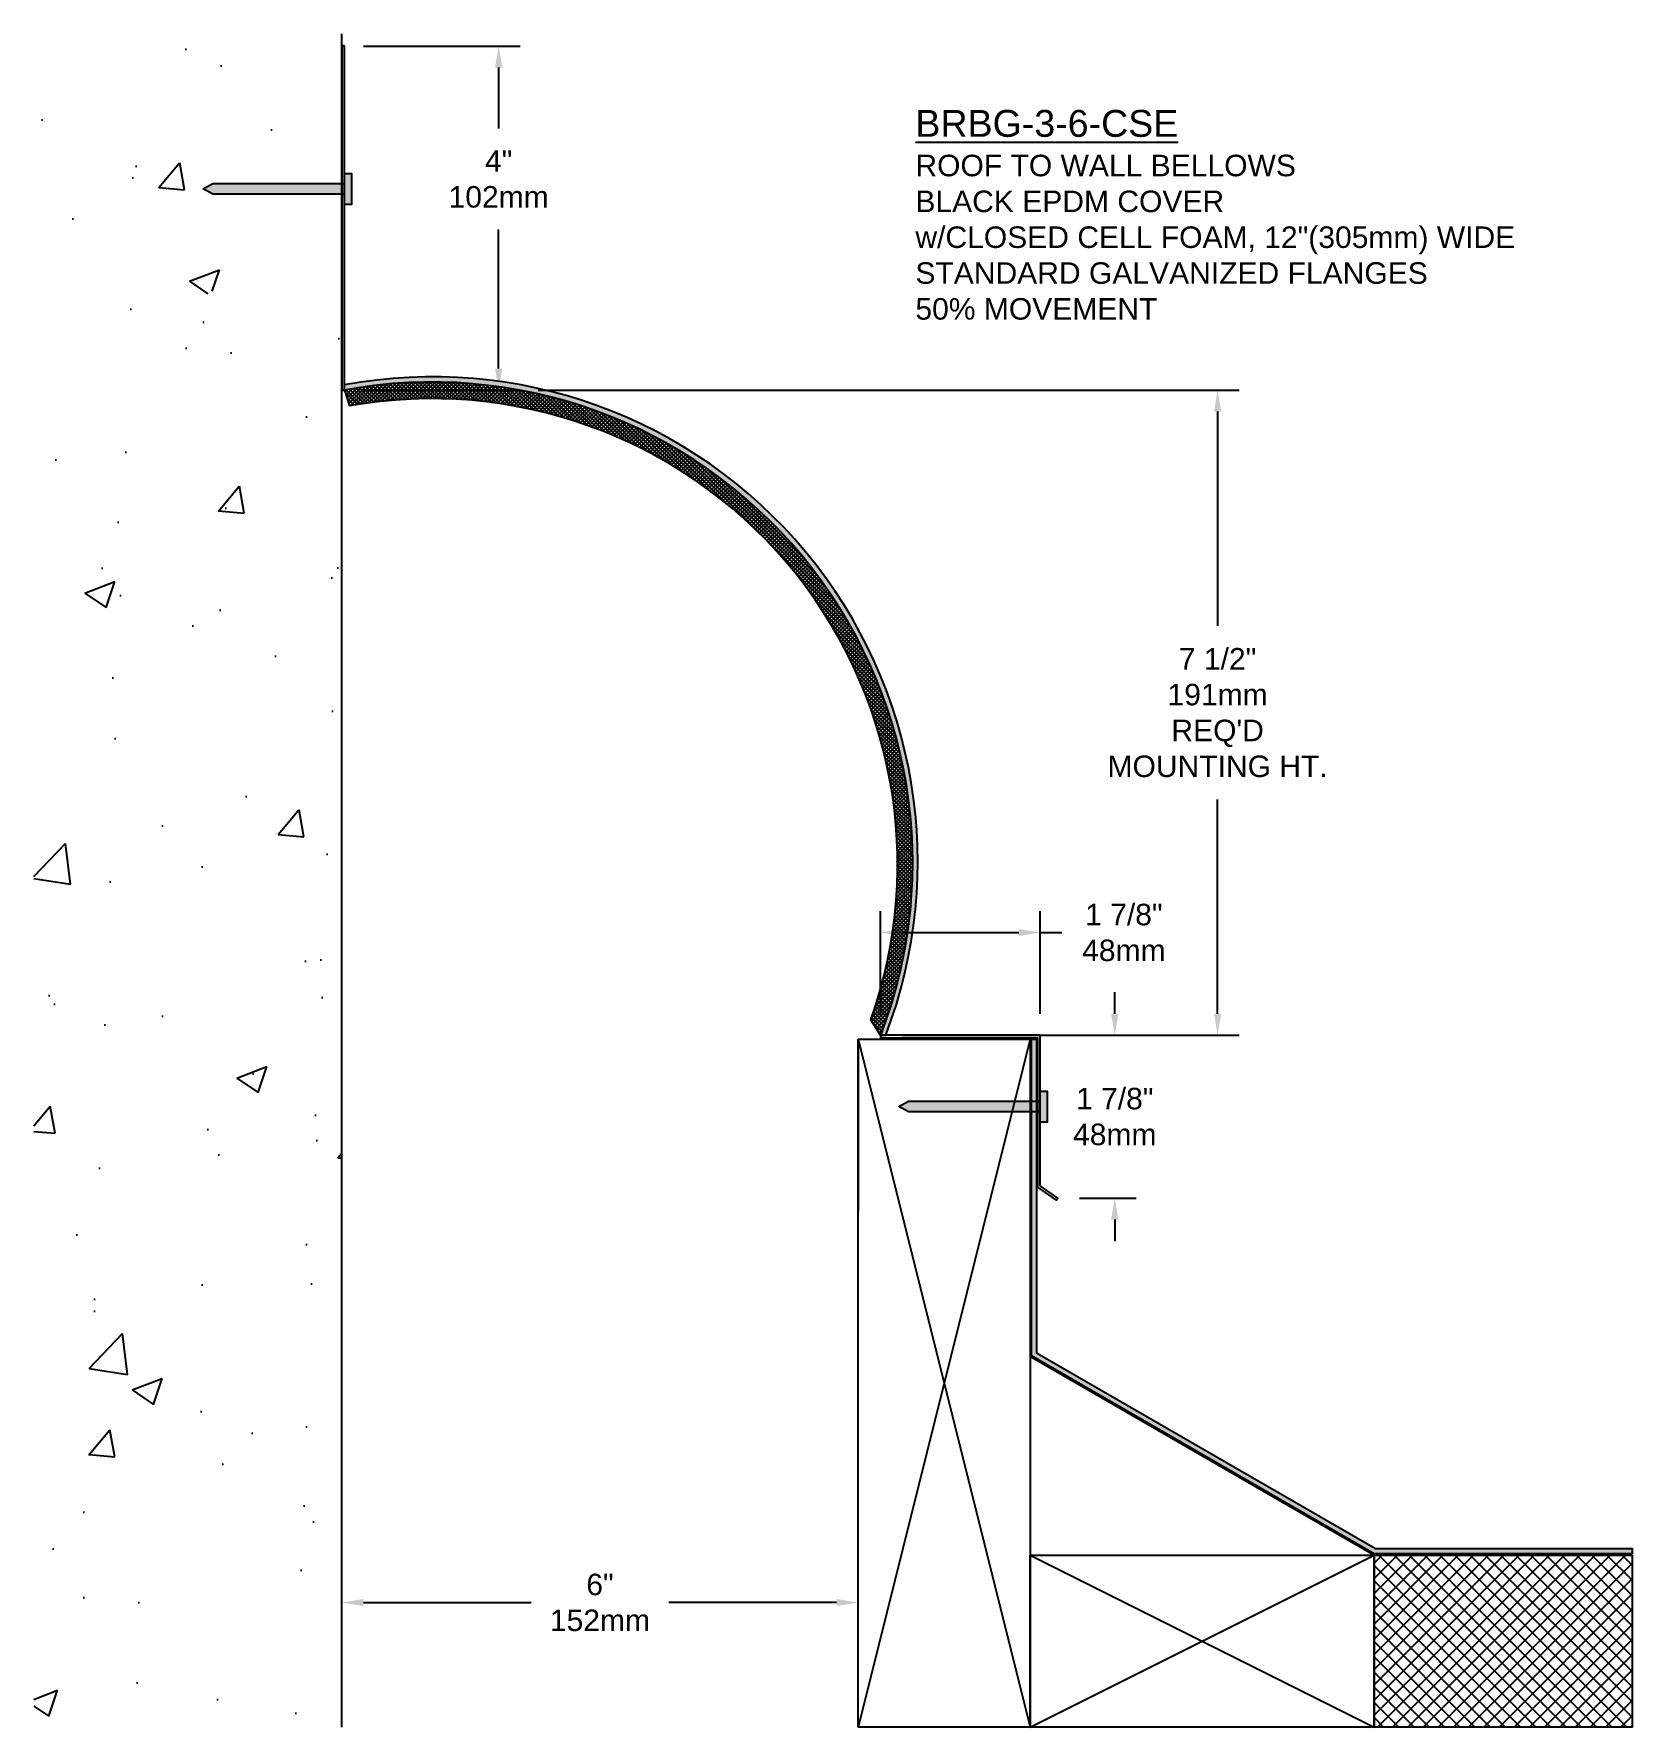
# Model space of a CAD drawing. Header units: inches. Extents: x -3.6 to 14.9, y -3.2 to 16.5.
import ezdxf

# ---------------------------------------------------------------- set-up
doc = ezdxf.new("R2010")
doc.units = ezdxf.units.IN
doc.header["$MEASUREMENT"] = 0
for name, color, linetype in [('Anchors', 4, 'Continuous'), ('Conditions', 1, 'Continuous'), ('Dimensions', 3, 'Continuous'), ('Fillers', 2, 'Continuous'), ('Metals', 7, 'Continuous'), ('Text', 2, 'Continuous')]:
    doc.layers.add(name, color=color, linetype=linetype)
doc.styles.add('Arial', font='arial.ttf')
doc.dimstyles.new('Arial', dxfattribs={"dimtxt": 0.25, "dimasz": 0.25, "dimexe": 0.25, "dimexo": 0.25, "dimgap": 0.25, "dimtad": 0, "dimtih": 1, "dimtoh": 1, "dimdec": 4, "dimzin": 0, "dimdsep": 46, "dimlunit": 4, "dimtxsty": 'Arial', "dimcen": 0.09, "dimadec": 0, "dimazin": 0, "dimtfac": 1, "dimtdec": 4, "dimtofl": 0, "dimtmove": 0, "dimatfit": 3, "dimfxl": 0, "dimfrac": 2, "dimtolj": 1, "dimtzin": 0, "dimarcsym": 0})

# ---------------------------------------------------------------- blocks, each defined once
blk = doc.blocks.new('*X4')
at = {"color": 0}
for p, q in [((23.967, -46.92), (25.829, -45.059)), ((23.967, -46.744), (25.652, -45.059)), ((23.967, -46.567), (25.475, -45.059)), ((23.967, -46.39), (25.298, -45.059)), ((23.967, -46.213), (25.122, -45.059)), ((23.967, -46.037), (24.945, -45.059)), ((23.967, -45.86), (24.768, -45.059)), ((23.967, -45.683), (24.591, -45.059)), ((23.967, -45.506), (24.414, -45.059)), ((23.967, -45.329), (24.238, -45.059)), ((23.967, -45.153), (24.061, -45.059)), ((24.005, -47.059), (26.005, -45.059)), ((26.022, -47.059), (24.022, -45.059)), ((24.182, -47.059), (26.182, -45.059)), ((26.199, -47.059), (24.199, -45.059)), ((24.359, -47.059), (26.359, -45.059)), ((26.376, -47.059), (24.376, -45.059)), ((24.536, -47.059), (26.536, -45.059)), ((26.553, -47.059), (24.553, -45.059)), ((24.713, -47.059), (26.713, -45.059)), ((26.73, -47.059), (24.73, -45.059)), ((24.889, -47.059), (26.889, -45.059)), ((26.906, -47.059), (24.906, -45.059)), ((26.967, -46.943), (25.083, -45.059)), ((26.967, -46.766), (25.26, -45.059)), ((26.967, -46.589), (25.437, -45.059)), ((26.967, -46.412), (25.613, -45.059)), ((26.967, -46.236), (25.79, -45.059)), ((26.967, -46.059), (25.967, -45.059)), ((26.967, -45.882), (26.144, -45.059)), ((26.967, -45.705), (26.32, -45.059)), ((26.967, -45.529), (26.497, -45.059)), ((26.967, -45.352), (26.674, -45.059)), ((26.967, -45.175), (26.851, -45.059)), ((25.846, -47.059), (23.967, -45.18)), ((25.066, -47.059), (26.967, -45.158)), ((25.669, -47.059), (23.967, -45.357)), ((25.243, -47.059), (26.967, -45.335)), ((25.492, -47.059), (23.967, -45.534)), ((25.42, -47.059), (26.967, -45.511)), ((25.315, -47.059), (23.967, -45.711)), ((25.596, -47.059), (26.967, -45.688)), ((25.773, -47.059), (26.967, -45.865)), ((25.139, -47.059), (23.967, -45.887)), ((24.962, -47.059), (23.967, -46.064)), ((25.95, -47.059), (26.967, -46.042)), ((24.785, -47.059), (23.967, -46.241)), ((26.127, -47.059), (26.967, -46.219)), ((24.608, -47.059), (23.967, -46.418)), ((26.304, -47.059), (26.967, -46.395)), ((24.431, -47.059), (23.967, -46.594)), ((26.48, -47.059), (26.967, -46.572)), ((24.255, -47.059), (23.967, -46.771)), ((26.657, -47.059), (26.967, -46.749)), ((24.078, -47.059), (23.967, -46.948)), ((26.834, -47.059), (26.967, -46.926))]:
    blk.add_line(p, q, dxfattribs=at)
blk = doc.blocks.new('HATCHBLOCK')
blk.add_lwpolyline([(0, 2), (3, 2), (3, 0), (0, 0)], close=True)
blk.add_blockref('*X4', (-23.967, 47.059))
blk = doc.blocks.new('2X8')
for p, q in [((-2, 8), (0, 8)), ((-2, 8), (-2, 6)), ((-2, 8), (0, 0)), ((-2, 6), (-2, 8)), ((0, 8), (0, 0)), ((-2, 0), (-2, 6)), ((0, 0), (-2, 0))]:
    blk.add_line(p, q)
blk.add_lwpolyline([(0, 8), (-2, 0)])
blk = doc.blocks.new('2X4')
for p, q in [((0, 2), (4, 0)), ((0, 0), (4, 2)), ((0, 2), (4, 2)), ((0, 0), (0, 2)), ((4, 2), (4, 0)), ((4, 0), (0, 0))]:
    blk.add_line(p, q)
blk = doc.blocks.new('TRIANGLE')
blk.add_lwpolyline([(0, 2.309), (0, 0), (4, 0), (0, 2.309)])
blk = doc.blocks.new('*D6')
at = {"layer": 'Defpoints', "color": 0}
for p in [(5.942, -1.719), (-0.058, -3.168), (5.942, -3.168)]:
    blk.add_point(p, dxfattribs=at)
at = {"layer": 'Dimensions', "color": 0, "lineweight": -2}
for p, q in [((-0.058, -2.918), (-0.058, -1.469)), ((5.942, -2.918), (5.942, -1.469)), ((0.192, -1.719), (2.14, -1.719)), ((5.692, -1.719), (3.744, -1.719))]:
    blk.add_line(p, q, dxfattribs=at)
at = {"layer": 'Dimensions', "color": 0}
for points in [[(0.192, -1.678), (0.192, -1.761), (-0.058, -1.719)], [(5.692, -1.678), (5.692, -1.761), (5.942, -1.719)]]:
    blk.add_solid(points, dxfattribs=at)
at = {"layer": 'Dimensions', "color": 0, "insert": (2.942, -1.719), "char_height": 0.25, "attachment_point": 5, "style": 'Arial'}
blk.add_mtext('\\A1;6"\\P152mm', dxfattribs=at)
blk = doc.blocks.new('NAIL2001')
blk.add_hatch(color=256).paths.add_polyline_path([(1.823, 6.257), (1.823, 6.375), (1.743, 6.375), (1.743, 6.015), (1.823, 6.015), (1.823, 6.132), (3.356, 6.132), (3.468, 6.195), (3.356, 6.257)])
blk.add_lwpolyline([(1.823, 6.132), (3.356, 6.132), (3.468, 6.195), (3.356, 6.257), (1.823, 6.257), (1.823, 6.375), (1.743, 6.375), (1.743, 6.015), (1.823, 6.015)], close=True)
blk = doc.blocks.new('*D8')
at = {"layer": 'Defpoints', "color": 0}
for p in [(8.061, 6.07), (6.204, 4.876), (8.061, 4.876)]:
    blk.add_point(p, dxfattribs=at)
at = {"layer": 'Dimensions', "color": 0, "lineweight": -2}
for p, q in [((6.204, 5.126), (6.204, 6.32)), ((8.061, 5.126), (8.061, 6.32)), ((6.454, 6.07), (7.811, 6.07)), ((8.061, 6.07), (8.311, 6.07))]:
    blk.add_line(p, q, dxfattribs=at)
at = {"layer": 'Dimensions', "color": 0}
for points in [[(6.454, 6.112), (6.454, 6.029), (6.204, 6.07)], [(7.811, 6.112), (7.811, 6.029), (8.061, 6.07)]]:
    blk.add_solid(points, dxfattribs=at)
at = {"layer": 'Dimensions', "color": 0, "insert": (9.033, 6.07), "char_height": 0.25, "attachment_point": 5, "style": 'Arial'}
blk.add_mtext('\\A1;1 7/8"\\P48mm', dxfattribs=at)
blk = doc.blocks.new('*D9')
at = {"layer": 'Defpoints', "color": 0}
for p in [(8.061, 4.876), (8.266, 2.984), (8.927, 2.984)]:
    blk.add_point(p, dxfattribs=at)
at = {"layer": 'Dimensions', "color": 0, "lineweight": -2}
for p, q in [((8.927, 5.126), (8.927, 5.376)), ((8.311, 4.876), (9.177, 4.876)), ((8.516, 2.984), (9.177, 2.984)), ((8.927, 2.734), (8.927, 2.484))]:
    blk.add_line(p, q, dxfattribs=at)
at = {"layer": 'Dimensions', "color": 0}
for points in [[(8.885, 5.126), (8.969, 5.126), (8.927, 4.876)], [(8.885, 2.734), (8.969, 2.734), (8.927, 2.984)]]:
    blk.add_solid(points, dxfattribs=at)
at = {"layer": 'Dimensions', "color": 0, "insert": (8.927, 3.93), "char_height": 0.25, "attachment_point": 5, "style": 'Arial'}
blk.add_mtext('\\A1;1 7/8"\\P48mm', dxfattribs=at)
blk = doc.blocks.new('*D10')
at = {"layer": 'Defpoints', "color": 0}
for p in [(-0.058, 16.378), (-0.058, 12.378), (1.764, 12.378)]:
    blk.add_point(p, dxfattribs=at)
at = {"layer": 'Dimensions', "color": 0, "lineweight": -2}
for p, q in [((0.192, 16.378), (2.014, 16.378)), ((1.764, 16.128), (1.764, 15.417)), ((1.764, 12.628), (1.764, 14.245)), ((0.192, 12.378), (2.014, 12.378))]:
    blk.add_line(p, q, dxfattribs=at)
at = {"layer": 'Dimensions', "color": 0}
for points in [[(1.722, 16.128), (1.805, 16.128), (1.764, 16.378)], [(1.722, 12.628), (1.805, 12.628), (1.764, 12.378)]]:
    blk.add_solid(points, dxfattribs=at)
at = {"layer": 'Dimensions', "color": 0, "insert": (1.764, 14.831), "char_height": 0.25, "attachment_point": 5, "style": 'Arial'}
blk.add_mtext('\\A1;4"\\P102mm', dxfattribs=at)
blk = doc.blocks.new('*D11')
at = {"layer": 'Defpoints', "color": 0}
for p in [(1.972, 12.378), (6.204, 4.876), (10.123, 4.876)]:
    blk.add_point(p, dxfattribs=at)
at = {"layer": 'Dimensions', "color": 0, "lineweight": -2}
for p, q in [((2.222, 12.378), (10.373, 12.378)), ((10.123, 12.128), (10.123, 9.636)), ((10.123, 5.126), (10.123, 7.618)), ((6.454, 4.876), (10.373, 4.876))]:
    blk.add_line(p, q, dxfattribs=at)
at = {"layer": 'Dimensions', "color": 0}
for points in [[(10.082, 12.128), (10.165, 12.128), (10.123, 12.378)], [(10.082, 5.126), (10.165, 5.126), (10.123, 4.876)]]:
    blk.add_solid(points, dxfattribs=at)
at = {"layer": 'Dimensions', "color": 0, "insert": (10.123, 8.627), "char_height": 0.25, "attachment_point": 5, "style": 'Arial'}
blk.add_mtext('\\A1;7 1/2"\\P191mm\\PREQ\'D\\PMOUNTING HT.', dxfattribs=at)

msp = doc.modelspace()

# ---------------------------------------------------------------- hatches: boundary and pattern name
at = {"layer": 'Conditions'}
h = msp.add_hatch(dxfattribs=at)
h.set_pattern_fill('AR-CONC', color=256, scale=0.5, style=0)
h.set_pattern_definition([(50, (-3, 0), (3.5863, -0.31376), [0.375, -4.125]), (355, (-3, 0), (-0.69376, 3.761), [0.3, -3.3]), (100.451, (-2.701, -0.026), (2.89255, 3.4472), [0.3187, -3.5057]), (46.184, (-3, 1), (5.3362, -0.8276), [0.5625, -6.1875]), (96.636, (-2.5553, 0.931), (4.6733, 4.8706), [0.478, -5.2586]), (351.184, (-3, 1), (4.6733, 4.8706), [0.45, -4.95]), (21, (-2.5, 0.75), (2.98454, -2.0131), [0.375, -4.125]), (326, (-2.5, 0.75), (1.2166, 3.62575), [0.3, -3.3]), (71.451, (-2.2513, 0.5822), (4.2011, 1.61265), [0.3187, -3.5057]), (37.5, (-3, 0), (0.0608, 1.66447), [0, -3.26, 0, -3.35, 0, -3.3125]), (7.5, (-3, 0), (1.31535, 1.97206), [0, -1.91, 0, -3.185, 0, -1.2625]), (327.5, (-4.115, 0), (2.66911, -0.11277), [0, -1.25, 0, -3.9, 0, -5.175]), (317.5, (-4.615, 0), (2.91593, 0.50052), [0, -1.625, 0, -2.59, 0, -3.675])])
h.paths.add_polyline_path([(-3.63996, -3.16769), (-0.05765, -3.16769), (-0.05765, 13.40452), (-1.5602, 13.40452), (-1.67215, 13.46702), (-1.5602, 13.52952), (-0.05765, 13.52952), (-0.05765, 15.12821), (-0.05765, 16.51917), (-3.63996, 16.51917)])
h = msp.add_hatch(color=256, dxfattribs=at)
h.paths.add_polyline_path([(8.01735, 4.83231), (7.95735, 4.83231), (7.95735, 4.11024), (8.01735, 4.11024)])
h.paths.add_polyline_path([(8.01735, 3.98524), (7.95735, 3.98524), (7.95735, 1.14805), (11.94235, -1.15269), (14.94235, -1.15269), (14.94235, -1.09019), (11.95909, -1.09019), (8.01735, 1.18558)])
at = {"layer": 'Fillers'}
msp.add_hatch(color=256, dxfattribs=at).paths.add_polyline_path([(6.20591, 4.87571), (6.26428, 4.87571, 0.58535715), (-0.02765, 12.43821), (-0.02765, 12.37821, -0.58608656)])
h = msp.add_hatch(dxfattribs=at)
h.set_pattern_fill('ANSI37', color=256, scale=0.25, style=0)
h.paths.add_polyline_path([(6.09118, 5.05609), (6.20428, 4.87571), (6.20591, 4.87571, 0.58608656), (-0.02765, 12.37821), (0.03135, 12.1935, -0.57537063)])

# ---------------------------------------------------------------- linework, layer by layer
msp.add_point((6.20428, 4.87571))
at = {"layer": 'Conditions'}
msp.add_line((-0.05765, -3.16769), (-0.05765, 16.51917), dxfattribs=at)
msp.add_lwpolyline([(14.94235, -1.15269), (11.94235, -1.15269), (7.95735, 1.14805), (7.95735, 4.83231), (8.01735, 4.83231), (8.01735, 1.18558), (11.95909, -1.09019), (14.94235, -1.09019)], close=True, dxfattribs=at)
at = {"layer": 'Fillers'}
for p, q in [((-0.02765, 12.37821), (-0.02765, 12.43821)), ((-0.02765, 12.37821), (0.03135, 12.1935)), ((6.20428, 4.87571), (6.09118, 5.05609)), ((6.20428, 4.87571), (6.26428, 4.87571))]:
    msp.add_line(p, q, dxfattribs=at)
for points in [[(6.26428, 4.87571, 0.58535715), (-0.02765, 12.43821)], [(6.20591, 4.87571, 0.58608656), (-0.02765, 12.37821, 0.58535715)], [(6.09118, 5.05609, 0.57537063), (0.03135, 12.1935, 0.58535715)]]:
    msp.add_lwpolyline(points, format="xyb", dxfattribs=at)
at = {"layer": 'Metals'}
for points in [[(-0.02765, 16.37821), (-0.05765, 16.37821), (-0.05765, 12.37821), (-0.02765, 12.37821)], [(8.06128, 3.12733), (8.06128, 4.87571), (6.20428, 4.87571), (6.20428, 4.84571), (8.02928, 4.84571), (8.02928, 3.11006), (8.24743, 2.95731), (8.26607, 2.98393)]]:
    msp.add_lwpolyline(points, close=True, dxfattribs=at)

# ---------------------------------------------------------------- block references
at = {"layer": 'Anchors', "xscale": -1}
for p in [(1.79575, 8.52205), (9.88469, -2.14723)]:
    msp.add_blockref('NAIL2001', p, dxfattribs=at)
at = {"layer": 'Conditions'}
for name, p in [('2X8', (7.94235, -3.16769)), ('TRIANGLE', (7.94235, -1.16769)), ('2X4', (7.94235, -3.16769)), ('HATCHBLOCK', (11.94235, -3.16769))]:
    msp.add_blockref(name, p, dxfattribs=at)

# ---------------------------------------------------------------- texts
at = {"layer": 'Text', "insert": (6.60926, 15.63467), "char_height": 0.3125, "width": 8.25, "attachment_point": 1, "style": 'Arial'}
msp.add_mtext('{\\LBRBG-3-6-CSE\\P\\H0.8X;\\lROOF TO WALL BELLOWS\\PBLACK EPDM COVER\\Pw/CLOSED CELL FOAM, 12"(305mm) WIDE\\PSTANDARD GALVANIZED FLANGES\\P50% MOVEMENT}', dxfattribs=at)

# ---------------------------------------------------------------- dimensions: what is measured, and where the dimension line sits
at = {"layer": 'Dimensions'}
dim = msp.add_linear_dim(base=(1.76365, 12.37821), p1=(-0.05765, 16.37821), p2=(-0.05765, 12.37821), angle=90, text='<>\\P102mm', dimstyle='Arial', dxfattribs=at)
dim.commit()
dim.dimension.update_dxf_attribs({"geometry": '*D10', "text_midpoint": (1.76365, 14.8309), "dimtype": 160})
for base, p1, p2, text, picture, middle in [((10.12336, 4.87571), (1.97235, 12.37821), (6.20428, 4.87571), "<>\\P191mm\\PREQ'D\\PMOUNTING HT.", '*D11', (10.12336, 8.62696)), ((8.92707, 2.98393), (8.06128, 4.87571), (8.26607, 2.98393), '<>\\P48mm', '*D9', (8.92707, 3.92982))]:
    dim = msp.add_linear_dim(base=base, p1=p1, p2=p2, angle=90, text=text, dimstyle='Arial', dxfattribs=at)
    dim.commit()
    dim.dimension.update_dxf_attribs({"geometry": picture, "text_midpoint": middle})
dim = msp.add_linear_dim(base=(8.06128, 6.07022), p1=(6.20428, 4.87571), p2=(8.06128, 4.87571), text='<>\\P48mm', dimstyle='Arial', dxfattribs=at)
dim.commit()
dim.dimension.update_dxf_attribs({"geometry": '*D8', "text_midpoint": (9.03298, 6.07022), "dimtype": 160})
dim = msp.add_linear_dim(base=(5.94235, -1.71924), p1=(-0.05765, -3.16769), p2=(5.94235, -3.16769), text='<>\\P152mm', dimstyle='Arial', dxfattribs=at)
dim.commit()
dim.dimension.update_dxf_attribs({"geometry": '*D6', "text_midpoint": (2.94235, -1.71924)})

doc.saveas('drawing.dxf')
